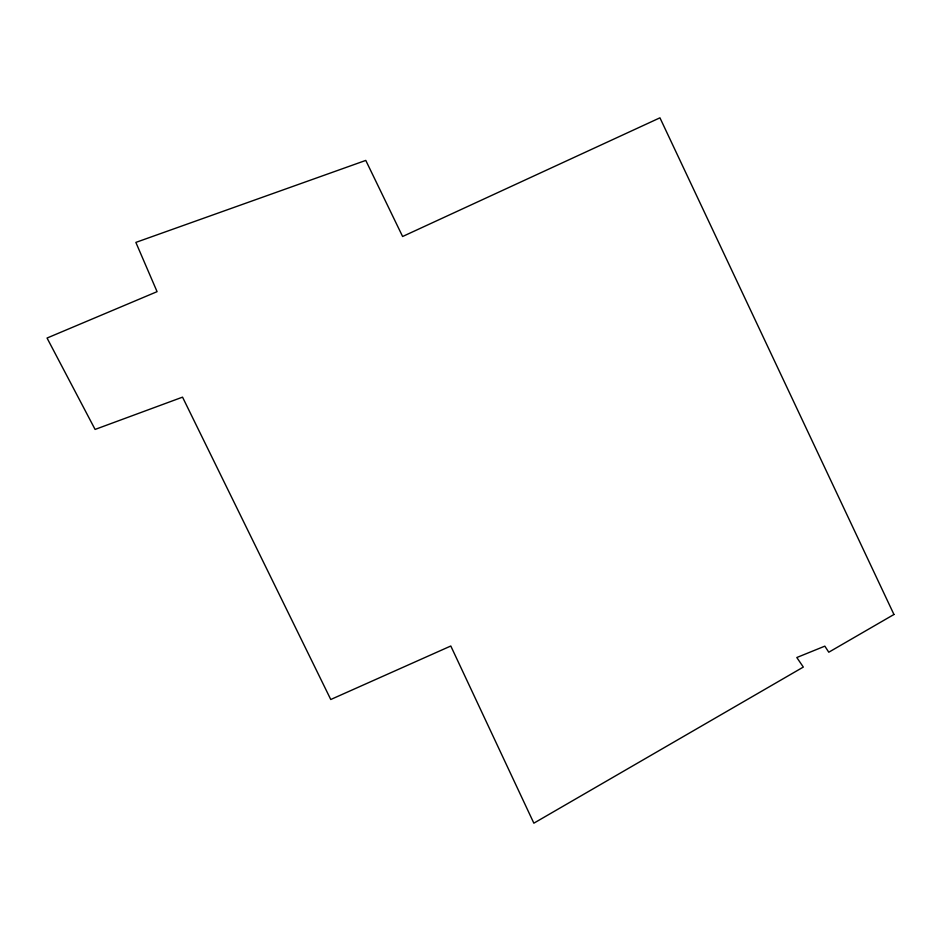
<?xml version="1.0" encoding="UTF-8"?>
<svg xmlns="http://www.w3.org/2000/svg" width="941" height="941" viewBox="0 0 941 941"><rect width="100%" height="100%" fill="white"/><g stroke="black" fill="none" stroke-linecap="round" stroke-linejoin="round"><path stroke-width="1.41" d="M893.95 614.485L828.774 652.219L824.834 646.149L796.804 657.524L803.32 667.075L533.853 823.175L450.798 646.008L330.762 699.504L182.542 397.149L95.088 429.425L47.05 338.042L157.076 291.663L135.857 242.402L365.778 160.417L402.607 236.497L659.947 117.825L893.95 614.485"/></g></svg>
